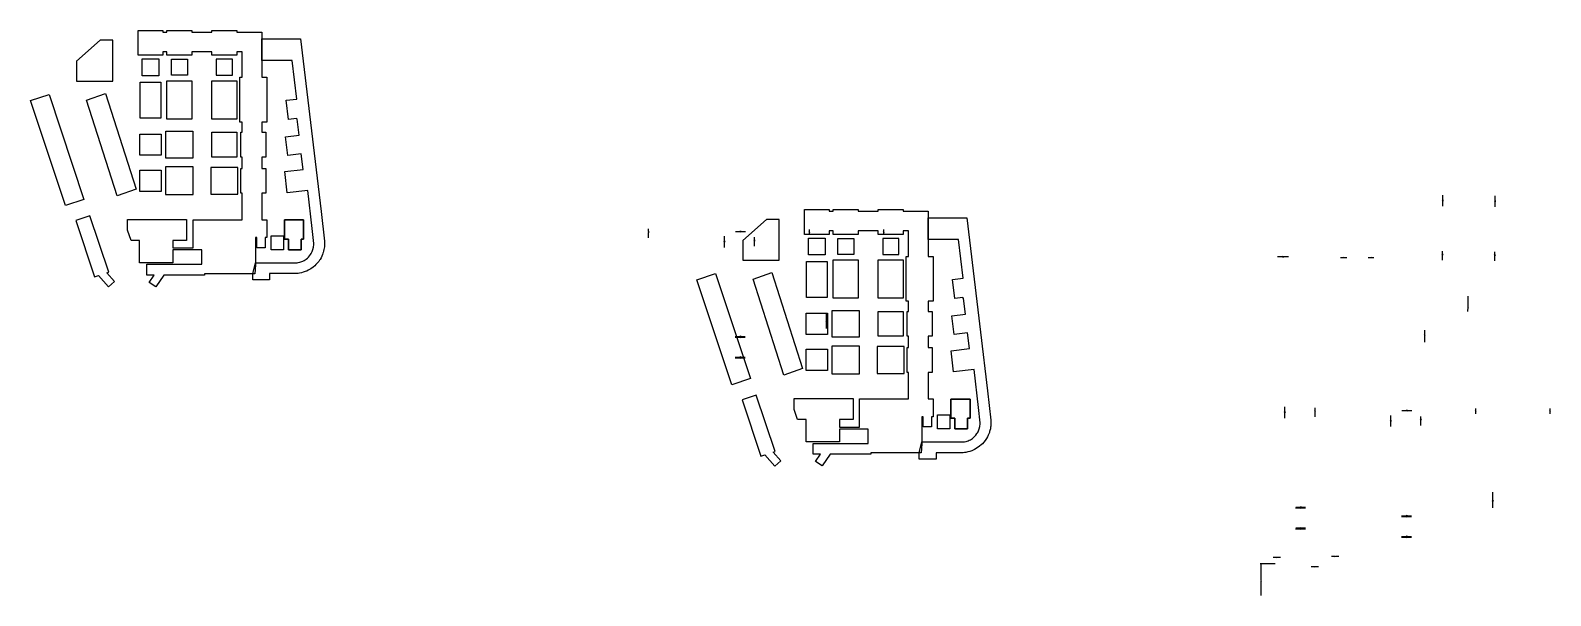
# Model space of a CAD drawing. Header units: metres. Extents: x -212 to 353974, y -37 to 356021.
# Drawn here: x -212.2 to 166.5, y -37.3 to 103.7 of the extents above.
import ezdxf

# ---------------------------------------------------------------- set-up
doc = ezdxf.new("R2010")
doc.units = ezdxf.units.M
doc.layers.add('S-SYMPOLS', color=6, linetype='Continuous')

msp = doc.modelspace()

# ---------------------------------------------------------------- linework, layer by layer
at = {"layer": 'S-SYMPOLS'}
for points in [[(-187.99599, 56.51252), (-173.29599, 56.51252), (-173.29599, 51.31252), (-176.70185, 51.31252), (-176.70185, 49.44031), (-171.65185, 49.44031), (-171.65185, 56.46252), (-159.45185, 56.46252), (-159.45185, 63.06252), (-159.80185, 63.06252), (-159.80185, 69.26252), (-159.45185, 69.26252), (-159.45185, 72.06252), (-159.80185, 72.06252), (-159.80185, 78.26252), (-159.45185, 78.26252), (-159.45185, 80.81258), (-160.0485, 80.81258), (-160.0485, 91.96252), (-159.45185, 91.96252), (-159.45185, 98.31252), (-160.80185, 98.31252), (-160.80185, 97.46252), (-167.00185, 97.46252), (-167.00185, 98.31252), (-172.00185, 98.31252), (-172.00185, 97.46252), (-178.20185, 97.46252), (-178.20185, 98.31252), (-179.20185, 98.31252), (-179.20185, 97.46252), (-185.40185, 97.46252), (-185.40185, 103.66252), (-179.20185, 103.66252), (-179.20185, 103.21252), (-178.20185, 103.21252), (-178.20185, 103.66252), (-172.00185, 103.66252), (-172.00185, 103.21252), (-167.00185, 103.21252), (-167.00185, 103.66252), (-160.80185, 103.66252), (-160.80185, 103.21252), (-154.55185, 103.21252), (-154.55185, 91.96252), (-153.35185, 91.96127), (-153.35185, 80.81319), (-154.55185, 80.81319), (-154.55185, 78.26252), (-153.60185, 78.26252), (-153.60185, 72.06252), (-154.55185, 72.06252), (-154.55185, 69.26252), (-153.60185, 69.26252), (-153.60185, 63.06252), (-154.55185, 63.06252), (-154.55185, 56.46252), (-153.35185, 56.46252), (-153.35185, 52.01252), (-153.75185, 52.01252), (-153.75185, 49.46252), (-155.85185, 49.46252), (-155.85185, 52.01252), (-156.15185, 52.01252), (-156.15185, 45.21252), (-156.32185, 42.96304), (-168.87568, 42.96304), (-168.87568, 42.66614), (-178.9749, 42.66614), (-180.95539, 39.72719), (-182.61395, 40.84486), (-181.38663, 42.66614), (-183.18205, 42.66614), (-183.18205, 45.36614), (-169.55185, 45.36614), (-169.55185, 48.91252), (-176.70185, 48.91252), (-176.70185, 45.71252), (-185.00185, 45.71252), (-185.00185, 51.31252), (-187.12014, 51.31252), (-187.99599, 53.81252)], [(-187.99599, 56.51252), (-173.29599, 56.51252), (-173.29599, 51.31252), (-176.70185, 51.31252), (-176.70185, 49.44031), (-171.65185, 49.44031), (-171.65185, 56.46252), (-159.45185, 56.46252), (-159.45185, 63.06252), (-159.80185, 63.06252), (-159.80185, 69.26252), (-159.45185, 69.26252), (-159.45185, 72.06252), (-159.80185, 72.06252), (-159.80185, 78.26252), (-159.45185, 78.26252), (-159.45185, 80.81258), (-160.0485, 80.81258), (-160.0485, 91.96252), (-159.45185, 91.96252), (-159.45185, 98.31252), (-160.80185, 98.31252), (-160.80185, 97.46252), (-167.00185, 97.46252), (-167.00185, 98.31252), (-172.00185, 98.31252), (-172.00185, 97.46252), (-178.20185, 97.46252), (-178.20185, 98.31252), (-179.20185, 98.31252), (-179.20185, 97.46252), (-185.40185, 97.46252), (-185.40185, 103.66252), (-179.20185, 103.66252), (-179.20185, 103.21252), (-178.20185, 103.21252), (-178.20185, 103.66252), (-172.00185, 103.66252), (-172.00185, 103.21252), (-167.00185, 103.21252), (-167.00185, 103.66252), (-160.80185, 103.66252), (-160.80185, 103.21252), (-154.55185, 103.21252), (-154.55185, 91.96252), (-153.35185, 91.96127), (-153.35185, 80.81319), (-154.55185, 80.81319), (-154.55185, 78.26252), (-153.60185, 78.26252), (-153.60185, 72.06252), (-154.55185, 72.06252), (-154.55185, 69.26252), (-153.60185, 69.26252), (-153.60185, 63.06252), (-154.55185, 63.06252), (-154.55185, 56.46252), (-153.35185, 56.46252), (-153.35185, 52.01252), (-153.75185, 52.01252), (-153.75185, 49.46252), (-155.85185, 49.46252), (-155.85185, 52.01252), (-156.15185, 52.01252), (-156.15185, 45.21252), (-156.32185, 42.96304), (-168.87568, 42.96304), (-168.87568, 42.66614), (-178.9749, 42.66614), (-180.95539, 39.72719), (-182.61395, 40.84486), (-181.38663, 42.66614), (-183.18205, 42.66614), (-183.18205, 45.36614), (-169.55185, 45.36614), (-169.55185, 48.91252), (-176.70185, 48.91252), (-176.70185, 45.71252), (-185.00185, 45.71252), (-185.00185, 51.31252), (-187.12014, 51.31252), (-187.99599, 53.81252)], [(-191.70185, 101.21252), (-194.83985, 101.21252), (-200.75185, 95.95995), (-200.75185, 91.01252), (-191.70185, 91.01252)], [(-191.70185, 101.21252), (-194.83985, 101.21252), (-200.75185, 95.95995), (-200.75185, 91.01252), (-191.70185, 91.01252)], [(-184.40185, 96.56252), (-180.20185, 96.56252), (-180.20185, 92.36252), (-184.40185, 92.36252)], [(-184.40185, 96.56252), (-180.20185, 96.56252), (-180.20185, 92.36252), (-184.40185, 92.36252)], [(-177.10185, 92.46252), (-177.10185, 96.46252), (-173.10185, 96.46252), (-173.10185, 92.46252)], [(-177.10185, 92.46252), (-177.10185, 96.46252), (-173.10185, 96.46252), (-173.10185, 92.46252)], [(-161.90185, 96.46252), (-165.90185, 96.46252), (-165.90185, 92.46252), (-161.90185, 92.46252)], [(-161.90185, 96.46252), (-165.90185, 96.46252), (-165.90185, 92.46252), (-161.90185, 92.46252)], [(-172.00185, 81.56252), (-178.20185, 81.56252), (-178.20185, 91.11252), (-172.00185, 91.11252)], [(-172.00185, 81.56252), (-178.20185, 81.56252), (-178.20185, 91.11252), (-172.00185, 91.11252)], [(-167.00185, 91.11252), (-160.80185, 91.11252), (-160.80185, 81.56252), (-167.00185, 81.56252)], [(-167.00185, 91.11252), (-160.80185, 91.11252), (-160.80185, 81.56252), (-167.00185, 81.56252)], [(-198.87041, 61.50659), (-203.51401, 59.96345), (-212.21828, 86.15626), (-207.57002, 87.70713)], [(-198.87041, 61.50659), (-203.51401, 59.96345), (-212.21828, 86.15626), (-207.57002, 87.70713)], [(-185.84452, 64.03279), (-190.56611, 62.38208), (-198.20874, 86.29414), (-193.48715, 87.94485)], [(-185.84452, 64.03279), (-190.56611, 62.38208), (-198.20874, 86.29414), (-193.48715, 87.94485)], [(-184.90185, 90.71252), (-179.70185, 90.71252), (-179.70185, 81.76252), (-184.90185, 81.76252)], [(-184.90185, 90.71252), (-179.70185, 90.71252), (-179.70185, 81.76252), (-184.90185, 81.76252)], [(-184.95185, 77.81252), (-179.65185, 77.81252), (-179.65185, 72.51252), (-184.95185, 72.51252)], [(-184.95185, 77.81252), (-179.65185, 77.81252), (-179.65185, 72.51252), (-184.95185, 72.51252)], [(-178.45185, 78.51252), (-171.75185, 78.51252), (-171.75185, 71.81252), (-178.45185, 71.81252)], [(-178.45185, 78.51252), (-171.75185, 78.51252), (-171.75185, 71.81252), (-178.45185, 71.81252)], [(-167.00185, 78.26252), (-160.80185, 78.26252), (-160.80185, 72.06252), (-167.00185, 72.06252)], [(-167.00185, 78.26252), (-160.80185, 78.26252), (-160.80185, 72.06252), (-167.00185, 72.06252)], [(-184.95185, 68.81252), (-179.65185, 68.81252), (-179.65185, 63.51252), (-184.95185, 63.51252)], [(-184.95185, 68.81252), (-179.65185, 68.81252), (-179.65185, 63.51252), (-184.95185, 63.51252)], [(-178.55185, 62.71252), (-171.65185, 62.71252), (-171.65185, 69.61252), (-178.55185, 69.61252)], [(-178.55185, 62.71252), (-171.65185, 62.71252), (-171.65185, 69.61252), (-178.55185, 69.61252)], [(-167.25185, 62.81252), (-160.55185, 62.81252), (-160.55185, 69.51252), (-167.25185, 69.51252)], [(-167.25185, 62.81252), (-160.55185, 62.81252), (-160.55185, 69.51252), (-167.25185, 69.51252)], [(-197.40162, 57.39395), (-200.91177, 56.22396), (-196.23492, 42.19269), (-195.26937, 42.51452), (-192.73355, 39.68858), (-191.26026, 41.04133), (-193.20088, 43.20398), (-192.72067, 43.36405)], [(-197.40162, 57.39395), (-200.91177, 56.22396), (-196.23492, 42.19269), (-195.26937, 42.51452), (-192.73355, 39.68858), (-191.26026, 41.04133), (-193.20088, 43.20398), (-192.72067, 43.36405)], [(-21.99237, 11.84881), (-7.29237, 11.84881), (-7.29237, 6.64881), (-10.69823, 6.64881), (-10.69823, 4.7766), (-5.64823, 4.7766), (-5.64823, 11.79881), (6.55177, 11.79881), (6.55177, 18.39881), (6.20177, 18.39881), (6.20177, 24.59881), (6.55177, 24.59881), (6.55177, 27.39881), (6.20177, 27.39881), (6.20177, 33.59881), (6.55177, 33.59881), (6.55177, 36.14887), (5.95512, 36.14887), (5.95512, 47.29881), (6.55177, 47.29881), (6.55177, 53.64881), (5.20177, 53.64881), (5.20177, 52.79881), (-0.99823, 52.79881), (-0.99823, 53.64881), (-5.99823, 53.64881), (-5.99823, 52.79881), (-12.19823, 52.79881), (-12.19823, 53.64881), (-13.19823, 53.64881), (-13.19823, 52.79881), (-19.39823, 52.79881), (-19.39823, 58.99881), (-13.19823, 58.99881), (-13.19823, 58.54881), (-12.19823, 58.54881), (-12.19823, 58.99881), (-5.99823, 58.99881), (-5.99823, 58.54881), (-0.99823, 58.54881), (-0.99823, 58.99881), (5.20177, 58.99881), (5.20177, 58.54881), (11.45177, 58.54881), (11.45177, 47.29881), (12.65177, 47.29756), (12.65177, 36.14948), (11.45177, 36.14948), (11.45177, 33.59881), (12.40177, 33.59881), (12.40177, 27.39881), (11.45177, 27.39881), (11.45177, 24.59881), (12.40177, 24.59881), (12.40177, 18.39881), (11.45177, 18.39881), (11.45177, 11.79881), (12.65177, 11.79881), (12.65177, 7.34881), (12.25177, 7.34881), (12.25177, 4.79881), (10.15177, 4.79881), (10.15177, 7.34881), (9.85177, 7.34881), (9.85177, 0.54881), (9.68177, -1.70067), (-2.87206, -1.70067), (-2.87206, -1.99757), (-12.97128, -1.99757), (-14.95178, -4.93652), (-16.61033, -3.81885), (-15.38301, -1.99757), (-17.17843, -1.99757), (-17.17843, 0.70243), (-3.54823, 0.70243), (-3.54823, 4.24881), (-10.69823, 4.24881), (-10.69823, 1.04881), (-18.99823, 1.04881), (-18.99823, 6.64881), (-21.11653, 6.64881), (-21.99237, 9.14881)], [(-21.99237, 11.84881), (-7.29237, 11.84881), (-7.29237, 6.64881), (-10.69823, 6.64881), (-10.69823, 4.7766), (-5.64823, 4.7766), (-5.64823, 11.79881), (6.55177, 11.79881), (6.55177, 18.39881), (6.20177, 18.39881), (6.20177, 24.59881), (6.55177, 24.59881), (6.55177, 27.39881), (6.20177, 27.39881), (6.20177, 33.59881), (6.55177, 33.59881), (6.55177, 36.14887), (5.95512, 36.14887), (5.95512, 47.29881), (6.55177, 47.29881), (6.55177, 53.64881), (5.20177, 53.64881), (5.20177, 52.79881), (-0.99823, 52.79881), (-0.99823, 53.64881), (-5.99823, 53.64881), (-5.99823, 52.79881), (-12.19823, 52.79881), (-12.19823, 53.64881), (-13.19823, 53.64881), (-13.19823, 52.79881), (-19.39823, 52.79881), (-19.39823, 58.99881), (-13.19823, 58.99881), (-13.19823, 58.54881), (-12.19823, 58.54881), (-12.19823, 58.99881), (-5.99823, 58.99881), (-5.99823, 58.54881), (-0.99823, 58.54881), (-0.99823, 58.99881), (5.20177, 58.99881), (5.20177, 58.54881), (11.45177, 58.54881), (11.45177, 47.29881), (12.65177, 47.29756), (12.65177, 36.14948), (11.45177, 36.14948), (11.45177, 33.59881), (12.40177, 33.59881), (12.40177, 27.39881), (11.45177, 27.39881), (11.45177, 24.59881), (12.40177, 24.59881), (12.40177, 18.39881), (11.45177, 18.39881), (11.45177, 11.79881), (12.65177, 11.79881), (12.65177, 7.34881), (12.25177, 7.34881), (12.25177, 4.79881), (10.15177, 4.79881), (10.15177, 7.34881), (9.85177, 7.34881), (9.85177, 0.54881), (9.68177, -1.70067), (-2.87206, -1.70067), (-2.87206, -1.99757), (-12.97128, -1.99757), (-14.95178, -4.93652), (-16.61033, -3.81885), (-15.38301, -1.99757), (-17.17843, -1.99757), (-17.17843, 0.70243), (-3.54823, 0.70243), (-3.54823, 4.24881), (-10.69823, 4.24881), (-10.69823, 1.04881), (-18.99823, 1.04881), (-18.99823, 6.64881), (-21.11653, 6.64881), (-21.99237, 9.14881)], [(-25.69823, 56.54881), (-28.83623, 56.54881), (-34.74823, 51.29624), (-34.74823, 46.34881), (-25.69823, 46.34881)], [(-25.69823, 56.54881), (-28.83623, 56.54881), (-34.74823, 51.29624), (-34.74823, 46.34881), (-25.69823, 46.34881)], [(-18.39823, 51.89881), (-14.19823, 51.89881), (-14.19823, 47.69881), (-18.39823, 47.69881)], [(-18.39823, 51.89881), (-14.19823, 51.89881), (-14.19823, 47.69881), (-18.39823, 47.69881)], [(-11.09823, 47.79881), (-11.09823, 51.79881), (-7.09823, 51.79881), (-7.09823, 47.79881)], [(-11.09823, 47.79881), (-11.09823, 51.79881), (-7.09823, 51.79881), (-7.09823, 47.79881)], [(4.10177, 51.79881), (0.10177, 51.79881), (0.10177, 47.79881), (4.10177, 47.79881)], [(4.10177, 51.79881), (0.10177, 51.79881), (0.10177, 47.79881), (4.10177, 47.79881)], [(-18.89823, 46.04881), (-13.69823, 46.04881), (-13.69823, 37.09881), (-18.89823, 37.09881)], [(-18.89823, 46.04881), (-13.69823, 46.04881), (-13.69823, 37.09881), (-18.89823, 37.09881)], [(-5.99823, 36.89881), (-12.19823, 36.89881), (-12.19823, 46.44881), (-5.99823, 46.44881)], [(-5.99823, 36.89881), (-12.19823, 36.89881), (-12.19823, 46.44881), (-5.99823, 46.44881)], [(-0.99823, 46.44881), (5.20177, 46.44881), (5.20177, 36.89881), (-0.99823, 36.89881)], [(-0.99823, 46.44881), (5.20177, 46.44881), (5.20177, 36.89881), (-0.99823, 36.89881)], [(-32.86679, 16.84288), (-37.51039, 15.29974), (-46.21466, 41.49255), (-41.5664, 43.04342)], [(-32.86679, 16.84288), (-37.51039, 15.29974), (-46.21466, 41.49255), (-41.5664, 43.04342)], [(-19.8409, 19.36908), (-24.56249, 17.71837), (-32.20512, 41.63043), (-27.48353, 43.28114)], [(-19.8409, 19.36908), (-24.56249, 17.71837), (-32.20512, 41.63043), (-27.48353, 43.28114)], [(-18.94823, 33.14881), (-13.64823, 33.14881), (-13.64823, 27.84881), (-18.94823, 27.84881)], [(-18.94823, 33.14881), (-13.64823, 33.14881), (-13.64823, 27.84881), (-18.94823, 27.84881)], [(-12.44823, 33.84881), (-5.74823, 33.84881), (-5.74823, 27.14881), (-12.44823, 27.14881)], [(-12.44823, 33.84881), (-5.74823, 33.84881), (-5.74823, 27.14881), (-12.44823, 27.14881)], [(-0.99823, 33.59881), (5.20177, 33.59881), (5.20177, 27.39881), (-0.99823, 27.39881)], [(-0.99823, 33.59881), (5.20177, 33.59881), (5.20177, 27.39881), (-0.99823, 27.39881)], [(-18.94823, 24.14881), (-13.64823, 24.14881), (-13.64823, 18.84881), (-18.94823, 18.84881)], [(-18.94823, 24.14881), (-13.64823, 24.14881), (-13.64823, 18.84881), (-18.94823, 18.84881)], [(-12.54823, 18.04881), (-5.64823, 18.04881), (-5.64823, 24.94881), (-12.54823, 24.94881)], [(-12.54823, 18.04881), (-5.64823, 18.04881), (-5.64823, 24.94881), (-12.54823, 24.94881)], [(-1.24823, 18.14881), (5.45177, 18.14881), (5.45177, 24.84881), (-1.24823, 24.84881)], [(-1.24823, 18.14881), (5.45177, 18.14881), (5.45177, 24.84881), (-1.24823, 24.84881)], [(-31.398, 12.73024), (-34.90815, 11.56025), (-30.2313, -2.47102), (-29.26575, -2.14919), (-26.72993, -4.97513), (-25.25664, -3.62238), (-27.19726, -1.45973), (-26.71705, -1.29966)], [(-31.398, 12.73024), (-34.90815, 11.56025), (-30.2313, -2.47102), (-29.26575, -2.14919), (-26.72993, -4.97513), (-25.25664, -3.62238), (-27.19726, -1.45973), (-26.71705, -1.29966)]]:
    msp.add_lwpolyline(points, close=True, dxfattribs=at)
at = {"layer": 'S-SYMPOLS', "color": 2}
for points in [[(-143.11786, 63.7766), (-148.22894, 63.17064), (-148.85356, 68.4391), (-144.28556, 68.98068), (-144.74856, 72.88593), (-148.12567, 72.48554), (-148.67841, 77.1477), (-145.30185, 77.55269), (-145.7707, 81.50726), (-145.96868, 81.69401), (-147.92928, 81.46157), (-148.49606, 86.24212), (-145.86553, 86.55399), (-147.00471, 96.16252), (-154.55185, 96.16252), (-154.55185, 101.56252), (-144.92601, 101.56252), (-141.5483, 73.07275), (-139.82125, 58.48968), (-138.95326, 51.14025), (-138.93022, 50.76245), (-138.92654, 50.6285), (-138.93155, 50.24011), (-138.94885, 49.95285), (-138.97611, 49.67488), (-139.01747, 49.36699), (-139.08434, 49.00492), (-139.17642, 48.60571), (-139.25492, 48.32269), (-139.33034, 48.09304), (-139.44762, 47.75446), (-139.61075, 47.37363), (-139.81458, 46.97204), (-140.05362, 46.56006), (-140.18845, 46.34903), (-140.37898, 46.07704), (-140.70047, 45.67014), (-141.08059, 45.26315), (-141.36132, 44.98133), (-141.78869, 44.62197), (-142.35449, 44.21494), (-142.99162, 43.85079), (-143.38025, 43.6598), (-143.738, 43.5109), (-144.23075, 43.34533), (-144.70497, 43.21812), (-145.22086, 43.11562), (-145.54573, 43.06836), (-145.85458, 43.03846), (-146.11728, 43.01302), (-152.62185, 43.01252), (-152.62185, 41.46252), (-156.82185, 41.46252), (-156.82185, 42.96304), (-156.11406, 45.71252), (-146.64856, 45.71252), (-146.14856, 45.71252), (-145.79951, 45.71252), (-145.79951, 45.71252), (-145.52275, 45.75165), (-145.07984, 45.85582), (-144.61629, 46.01228), (-144.38212, 46.11794), (-144.04965, 46.27739), (-143.55397, 46.61416), (-143.22854, 46.87798), (-142.92383, 47.15639), (-142.69558, 47.41313), (-142.41313, 47.80734), (-142.28523, 48.01332), (-142.15631, 48.23842), (-142.02258, 48.5135), (-141.83782, 48.99241), (-141.69363, 49.58495), (-141.6184, 50.26175), (-141.63052, 50.49031), (-142.03595, 54.29031)], [(-143.11786, 63.7766), (-148.22894, 63.17064), (-148.85356, 68.4391), (-144.28556, 68.98068), (-144.74856, 72.88593), (-148.12567, 72.48554), (-148.67841, 77.1477), (-145.30185, 77.55269), (-145.7707, 81.50726), (-145.96868, 81.69401), (-147.92928, 81.46157), (-148.49606, 86.24212), (-145.86553, 86.55399), (-147.00471, 96.16252), (-154.55185, 96.16252), (-154.55185, 101.56252), (-144.92601, 101.56252), (-141.5483, 73.07275), (-139.82125, 58.48968), (-138.95326, 51.14025), (-138.93022, 50.76245), (-138.92654, 50.6285), (-138.93155, 50.24011), (-138.94885, 49.95285), (-138.97611, 49.67488), (-139.01747, 49.36699), (-139.08434, 49.00492), (-139.17642, 48.60571), (-139.25492, 48.32269), (-139.33034, 48.09304), (-139.44762, 47.75446), (-139.61075, 47.37363), (-139.81458, 46.97204), (-140.05362, 46.56006), (-140.18845, 46.34903), (-140.37898, 46.07704), (-140.70047, 45.67014), (-141.08059, 45.26315), (-141.36132, 44.98133), (-141.78869, 44.62197), (-142.35449, 44.21494), (-142.99162, 43.85079), (-143.38025, 43.6598), (-143.738, 43.5109), (-144.23075, 43.34533), (-144.70497, 43.21812), (-145.22086, 43.11562), (-145.54573, 43.06836), (-145.85458, 43.03846), (-146.11728, 43.01302), (-152.62185, 43.01252), (-152.62185, 41.46252), (-156.82185, 41.46252), (-156.82185, 42.96304), (-156.11406, 45.71252), (-146.64856, 45.71252), (-146.14856, 45.71252), (-145.79951, 45.71252), (-145.79951, 45.71252), (-145.52275, 45.75165), (-145.07984, 45.85582), (-144.61629, 46.01228), (-144.38212, 46.11794), (-144.04965, 46.27739), (-143.55397, 46.61416), (-143.22854, 46.87798), (-142.92383, 47.15639), (-142.69558, 47.41313), (-142.41313, 47.80734), (-142.28523, 48.01332), (-142.15631, 48.23842), (-142.02258, 48.5135), (-141.83782, 48.99241), (-141.69363, 49.58495), (-141.6184, 50.26175), (-141.63052, 50.49031), (-142.03595, 54.29031)], [(22.88576, 19.11289), (17.77468, 18.50693), (17.15005, 23.77539), (21.71806, 24.31697), (21.25506, 28.22222), (17.87795, 27.82183), (17.32521, 32.48399), (20.70177, 32.88898), (20.23292, 36.84355), (20.03494, 37.0303), (18.07433, 36.79786), (17.50756, 41.57841), (20.13809, 41.89028), (18.99891, 51.49881), (11.45177, 51.49881), (11.45177, 56.89881), (21.07761, 56.89881), (24.45532, 28.40904), (26.18236, 13.82597), (27.05036, 6.47654), (27.0734, 6.09874), (27.07708, 5.96479), (27.07207, 5.5764), (27.05477, 5.28914), (27.02751, 5.01117), (26.98615, 4.70328), (26.91928, 4.34121), (26.8272, 3.942), (26.7487, 3.65898), (26.67328, 3.42933), (26.556, 3.09075), (26.39287, 2.70992), (26.18904, 2.30833), (25.95, 1.89636), (25.81517, 1.68532), (25.62464, 1.41333), (25.30315, 1.00643), (24.92303, 0.59944), (24.6423, 0.31762), (24.21493, -0.04174), (23.64913, -0.44877), (23.012, -0.81292), (22.62337, -1.00391), (22.26562, -1.15281), (21.77287, -1.31838), (21.29865, -1.44559), (20.78276, -1.54809), (20.45789, -1.59534), (20.14904, -1.62525), (19.88633, -1.65069), (13.38177, -1.65119), (13.38177, -3.20119), (9.18177, -3.20119), (9.18177, -1.70067), (9.88956, 1.04881), (19.35506, 1.04881), (19.85506, 1.04881), (20.20411, 1.04881), (20.20411, 1.04881), (20.48087, 1.08794), (20.92378, 1.19211), (21.38732, 1.34857), (21.6215, 1.45423), (21.95397, 1.61368), (22.44965, 1.95045), (22.77508, 2.21427), (23.07979, 2.49268), (23.30804, 2.74942), (23.59049, 3.14363), (23.71839, 3.34961), (23.84731, 3.57471), (23.98104, 3.84979), (24.1658, 4.32871), (24.30999, 4.92124), (24.38522, 5.59804), (24.3731, 5.8266), (23.96767, 9.6266)], [(22.88576, 19.11289), (17.77468, 18.50693), (17.15005, 23.77539), (21.71806, 24.31697), (21.25506, 28.22222), (17.87795, 27.82183), (17.32521, 32.48399), (20.70177, 32.88898), (20.23292, 36.84355), (20.03494, 37.0303), (18.07433, 36.79786), (17.50756, 41.57841), (20.13809, 41.89028), (18.99891, 51.49881), (11.45177, 51.49881), (11.45177, 56.89881), (21.07761, 56.89881), (24.45532, 28.40904), (26.18236, 13.82597), (27.05036, 6.47654), (27.0734, 6.09874), (27.07708, 5.96479), (27.07207, 5.5764), (27.05477, 5.28914), (27.02751, 5.01117), (26.98615, 4.70328), (26.91928, 4.34121), (26.8272, 3.942), (26.7487, 3.65898), (26.67328, 3.42933), (26.556, 3.09075), (26.39287, 2.70992), (26.18904, 2.30833), (25.95, 1.89636), (25.81517, 1.68532), (25.62464, 1.41333), (25.30315, 1.00643), (24.92303, 0.59944), (24.6423, 0.31762), (24.21493, -0.04174), (23.64913, -0.44877), (23.012, -0.81292), (22.62337, -1.00391), (22.26562, -1.15281), (21.77287, -1.31838), (21.29865, -1.44559), (20.78276, -1.54809), (20.45789, -1.59534), (20.14904, -1.62525), (19.88633, -1.65069), (13.38177, -1.65119), (13.38177, -3.20119), (9.18177, -3.20119), (9.18177, -1.70067), (9.88956, 1.04881), (19.35506, 1.04881), (19.85506, 1.04881), (20.20411, 1.04881), (20.20411, 1.04881), (20.48087, 1.08794), (20.92378, 1.19211), (21.38732, 1.34857), (21.6215, 1.45423), (21.95397, 1.61368), (22.44965, 1.95045), (22.77508, 2.21427), (23.07979, 2.49268), (23.30804, 2.74942), (23.59049, 3.14363), (23.71839, 3.34961), (23.84731, 3.57471), (23.98104, 3.84979), (24.1658, 4.32871), (24.30999, 4.92124), (24.38522, 5.59804), (24.3731, 5.8266), (23.96767, 9.6266)], [(-148.95185, 56.41252), (-144.15185, 56.41252), (-144.15185, 51.61252), (-144.80185, 51.61252), (-144.80185, 48.96252), (-147.90185, 48.96252), (-147.90185, 51.62281), (-148.95185, 51.62281)], [(-148.95185, 56.41252), (-144.15185, 56.41252), (-144.15185, 51.61252), (-144.80185, 51.61252), (-144.80185, 48.96252), (-147.90185, 48.96252), (-147.90185, 51.62281), (-148.95185, 51.62281)], [(-152.25185, 52.46252), (-149.15185, 52.46252), (-149.15185, 48.96252), (-152.25185, 48.96252)], [(-152.25185, 52.46252), (-149.15185, 52.46252), (-149.15185, 48.96252), (-152.25185, 48.96252)]]:
    msp.add_lwpolyline(points, close=True, dxfattribs=at)
at = {"layer": 'S-SYMPOLS'}
for points, elevation in [([(139.67398, 59.81823), (139.67398, 61.13123), (139.82626, 61.25834), (139.52171, 61.25834), (139.67398, 61.40852), (139.67398, 62.59743)], -7.16846), ([(139.67398, 59.81823), (139.67398, 61.13123), (139.82626, 61.25834), (139.52171, 61.25834), (139.67398, 61.40852), (139.67398, 62.59743)], -7.16846), ([(152.71902, 59.65792), (152.71902, 60.97092), (152.8713, 61.09803), (152.56675, 61.09803), (152.71902, 61.24821), (152.71902, 62.43712)], -26.42284), ([(152.71902, 59.65792), (152.71902, 60.97092), (152.8713, 61.09803), (152.56675, 61.09803), (152.71902, 61.24821), (152.71902, 62.43712)], -26.42284), ([(-58.20439, 51.95931), (-58.20439, 53.27231), (-58.05212, 53.39942), (-58.35667, 53.39942), (-58.20439, 53.54959), (-58.20439, 54.20148)], 632.15931), ([(-58.20439, 51.95931), (-58.20439, 53.27231), (-58.05212, 53.39942), (-58.35667, 53.39942), (-58.20439, 53.54959), (-58.20439, 54.20148)], 632.15931), ([(-36.58173, 53.54178), (-35.41989, 53.54178), (-35.29277, 53.69405), (-35.29277, 53.38951), (-35.1606, 53.54178), (-34.0972, 53.54178)], -99.53359), ([(-36.58173, 53.54178), (-35.41989, 53.54178), (-35.29277, 53.69405), (-35.29277, 53.38951), (-35.1606, 53.54178), (-34.0972, 53.54178)], -99.53359), ([(-18.18518, 54.01962), (-18.18519, 53.51962), (-18.33746, 53.39251), (-18.03292, 53.39251), (-18.18519, 53.26033), (-18.18519, 52.76033)], 26.42284), ([(-18.18518, 54.01962), (-18.18519, 53.51962), (-18.33746, 53.39251), (-18.03292, 53.39251), (-18.18519, 53.26033), (-18.18519, 52.76033)], 26.42284), ([(0.33021, 54.01962), (0.33021, 53.51962), (0.17794, 53.39251), (0.48248, 53.39251), (0.33021, 53.26033), (0.33021, 52.76033)], 26.42343), ([(0.33021, 54.01962), (0.33021, 53.51962), (0.17794, 53.39251), (0.48248, 53.39251), (0.33021, 53.26033), (0.33021, 52.76033)], 26.42343), ([(-39.32101, 49.55331), (-39.32101, 50.8663), (-39.16874, 50.99342), (-39.47329, 50.99342), (-39.32101, 51.14359), (-39.32101, 52.3325)], 546.24543), ([(-39.32101, 49.55331), (-39.32101, 50.8663), (-39.16874, 50.99342), (-39.47329, 50.99342), (-39.32101, 51.14359), (-39.32101, 52.3325)], 546.24543), ([(-31.8178, 49.84684), (-31.8178, 51.15983), (-31.66553, 51.28695), (-31.97008, 51.28695), (-31.8178, 51.43712), (-31.8178, 52.08901)], 546.24543), ([(-31.8178, 49.84684), (-31.8178, 51.15983), (-31.66553, 51.28695), (-31.97008, 51.28695), (-31.8178, 51.43712), (-31.8178, 52.08901)], 546.24543), ([(139.56136, 46.34061), (139.56136, 47.65361), (139.71364, 47.78072), (139.40909, 47.78072), (139.56136, 47.9309), (139.56136, 48.58279)], -7.16846), ([(139.56136, 46.34061), (139.56136, 47.65361), (139.71364, 47.78072), (139.40909, 47.78072), (139.56136, 47.9309), (139.56136, 48.58279)], -7.16846), ([(152.60641, 46.18031), (152.60641, 47.4933), (152.75868, 47.62042), (152.45413, 47.62042), (152.60641, 47.77059), (152.60641, 48.42248)], -26.42284), ([(152.60641, 46.18031), (152.60641, 47.4933), (152.75868, 47.62042), (152.45413, 47.62042), (152.60641, 47.77059), (152.60641, 48.42248)], -26.42284), ([(-13.93469, 29.30056), (-13.93469, 30.91491), (-14.08696, 31.04203), (-13.78242, 31.04203), (-13.93469, 31.1742), (-13.93469, 33.17122)], 546.24543), ([(-13.93469, 29.30056), (-13.93469, 30.91491), (-14.08696, 31.04203), (-13.78242, 31.04203), (-13.93469, 31.1742), (-13.93469, 33.17122)], 546.24543), ([(-36.64224, 27.13896), (-35.5559, 27.13896), (-35.42878, 27.29124), (-35.42878, 26.98669), (-35.29661, 27.13896), (-34.16509, 27.13896)], 546.24543), ([(-36.64224, 27.13896), (-35.5559, 27.13896), (-35.42878, 27.29124), (-35.42878, 26.98669), (-35.29661, 27.13896), (-34.16509, 27.13896)], 546.24543), ([(-36.63574, 27.31896), (-35.4739, 27.31896), (-35.34678, 27.47124), (-35.34678, 27.16669), (-35.21461, 27.31896), (-34.15121, 27.31896)], 546.24543), ([(-36.63574, 27.31896), (-35.4739, 27.31896), (-35.34678, 27.47124), (-35.34678, 27.16669), (-35.21461, 27.31896), (-34.15121, 27.31896)], 546.24543), ([(-36.64224, 21.98183), (-35.5559, 21.98183), (-35.42878, 22.1341), (-35.42878, 21.82955), (-35.29661, 21.98183), (-34.17569, 21.98183)], 546.24543), ([(-36.64224, 21.98183), (-35.5559, 21.98183), (-35.42878, 22.1341), (-35.42878, 21.82955), (-35.29661, 21.98183), (-34.17569, 21.98183)], 546.24543), ([(-36.63574, 22.16183), (-35.4739, 22.16183), (-35.34678, 22.3141), (-35.34678, 22.00955), (-35.21461, 22.16183), (-34.17241, 22.16183)], 546.24543), ([(-36.63574, 22.16183), (-35.4739, 22.16183), (-35.34678, 22.3141), (-35.34678, 22.00955), (-35.21461, 22.16183), (-34.17241, 22.16183)], 546.24543), ([(100.29602, 7.00207), (100.29602, 8.31506), (100.44829, 8.44218), (100.14374, 8.44218), (100.29602, 8.59235), (100.29602, 9.78127)], 632.15931), ([(100.29602, 7.00207), (100.29602, 8.31506), (100.44829, 8.44218), (100.14374, 8.44218), (100.29602, 8.59235), (100.29602, 9.78127)], 632.15931), ([(107.79923, 7.2956), (107.79923, 8.6086), (107.9515, 8.73571), (107.64695, 8.73571), (107.79923, 8.88588), (107.79923, 9.53777)], 632.15931), ([(107.79923, 7.2956), (107.79923, 8.6086), (107.9515, 8.73571), (107.64695, 8.73571), (107.79923, 8.88588), (107.79923, 9.53777)], 632.15931), ([(126.68261, 4.8896), (126.68261, 6.20259), (126.83488, 6.32971), (126.53033, 6.32971), (126.68261, 6.47988), (126.68261, 7.66879)], 546.24543), ([(126.68261, 4.8896), (126.68261, 6.20259), (126.83488, 6.32971), (126.53033, 6.32971), (126.68261, 6.47988), (126.68261, 7.66879)], 546.24543), ([(129.42189, 8.87807), (130.58373, 8.87807), (130.71085, 9.03034), (130.71085, 8.7258), (130.84302, 8.87807), (131.90642, 8.87807)], -99.53359), ([(129.42189, 8.87807), (130.58373, 8.87807), (130.71085, 9.03034), (130.71085, 8.7258), (130.84302, 8.87807), (131.90642, 8.87807)], -99.53359), ([(147.81843, 9.35591), (147.81843, 8.85591), (147.66616, 8.7288), (147.9707, 8.7288), (147.81843, 8.59662), (147.81843, 8.09662)], 26.42284), ([(147.81843, 9.35591), (147.81843, 8.85591), (147.66616, 8.7288), (147.9707, 8.7288), (147.81843, 8.59662), (147.81843, 8.09662)], 26.42284), ([(166.33383, 9.35591), (166.33383, 8.85591), (166.18155, 8.7288), (166.4861, 8.7288), (166.33383, 8.59662), (166.33383, 8.09662)], 26.42343), ([(166.33383, 9.35591), (166.33383, 8.85591), (166.18155, 8.7288), (166.4861, 8.7288), (166.33383, 8.59662), (166.33383, 8.09662)], 26.42343), ([(134.18582, 5.18313), (134.18582, 6.49612), (134.33809, 6.62324), (134.03354, 6.62324), (134.18582, 6.77341), (134.18582, 7.4253)], 546.24543), ([(134.18582, 5.18313), (134.18582, 6.49612), (134.33809, 6.62324), (134.03354, 6.62324), (134.18582, 6.77341), (134.18582, 7.4253)], 546.24543), ([(102.98129, -15.23227), (104.14313, -15.23227), (104.27025, -15.08), (104.27025, -15.38455), (104.40242, -15.23227), (105.46582, -15.23227)], 632.15931), ([(102.98129, -15.23227), (104.14313, -15.23227), (104.27025, -15.08), (104.27025, -15.38455), (104.40242, -15.23227), (105.46582, -15.23227)], 632.15931), ([(152.06893, -15.36315), (152.06893, -13.7488), (151.91665, -13.62168), (152.2212, -13.62168), (152.06893, -13.48951), (152.06893, -11.49248)], 546.24543), ([(152.06893, -15.36315), (152.06893, -13.7488), (151.91665, -13.62168), (152.2212, -13.62168), (152.06893, -13.48951), (152.06893, -11.49248)], 546.24543), ([(102.97479, -15.41227), (104.06113, -15.41227), (104.18825, -15.26), (104.18825, -15.56455), (104.32042, -15.41227), (105.45194, -15.41227)], 632.15931), ([(102.97479, -15.41227), (104.06113, -15.41227), (104.18825, -15.26), (104.18825, -15.56455), (104.32042, -15.41227), (105.45194, -15.41227)], 632.15931), ([(129.36138, -17.52475), (130.44772, -17.52475), (130.57483, -17.37247), (130.57483, -17.67702), (130.70701, -17.52475), (131.83853, -17.52475)], 546.24543), ([(129.36138, -17.52475), (130.44772, -17.52475), (130.57483, -17.37247), (130.57483, -17.67702), (130.70701, -17.52475), (131.83853, -17.52475)], 546.24543), ([(129.36788, -17.34475), (130.52972, -17.34475), (130.65683, -17.19247), (130.65683, -17.49702), (130.78901, -17.34475), (131.85241, -17.34475)], 546.24543), ([(129.36788, -17.34475), (130.52972, -17.34475), (130.65683, -17.19247), (130.65683, -17.49702), (130.78901, -17.34475), (131.85241, -17.34475)], 546.24543), ([(102.97479, -20.56941), (104.06113, -20.56941), (104.18825, -20.41714), (104.18825, -20.72168), (104.32042, -20.56941), (105.44134, -20.56941)], 632.15931), ([(102.97479, -20.56941), (104.06113, -20.56941), (104.18825, -20.41714), (104.18825, -20.72168), (104.32042, -20.56941), (105.44134, -20.56941)], 632.15931), ([(102.98129, -20.38941), (104.14313, -20.38941), (104.27025, -20.23714), (104.27025, -20.54168), (104.40242, -20.38941), (105.44462, -20.38941)], 632.15931), ([(102.98129, -20.38941), (104.14313, -20.38941), (104.27025, -20.23714), (104.27025, -20.54168), (104.40242, -20.38941), (105.44462, -20.38941)], 632.15931), ([(129.36138, -22.68188), (130.44772, -22.68188), (130.57483, -22.52961), (130.57483, -22.83416), (130.70701, -22.68188), (131.82793, -22.68188)], 546.24543), ([(129.36138, -22.68188), (130.44772, -22.68188), (130.57483, -22.52961), (130.57483, -22.83416), (130.70701, -22.68188), (131.82793, -22.68188)], 546.24543), ([(129.36788, -22.50188), (130.52972, -22.50188), (130.65683, -22.34961), (130.65683, -22.65416), (130.78901, -22.50188), (131.83121, -22.50188)], 546.24543), ([(129.36788, -22.50188), (130.52972, -22.50188), (130.65683, -22.34961), (130.65683, -22.65416), (130.78901, -22.50188), (131.83121, -22.50188)], 546.24543), ([(97.88769, -29.37505), (95.81248, -29.37505), (95.74892, -29.29891), (95.74892, -29.45119), (95.68284, -29.37505), (94.14969, -29.37505)], 26.42284), ([(97.88769, -29.37505), (95.81248, -29.37505), (95.74892, -29.29891), (95.74892, -29.45119), (95.68284, -29.37505), (94.14969, -29.37505)], 26.42284), ([(94.35919, -37.26182), (94.35919, -33.65874), (94.43532, -33.59518), (94.28305, -33.59518), (94.35919, -33.52909), (94.35919, -29.37505)], 26.42284), ([(94.35919, -37.26182), (94.35919, -33.65874), (94.43532, -33.59518), (94.28305, -33.59518), (94.35919, -33.52909), (94.35919, -29.37505)], 26.42284), ([(99.16769, -27.74401), (98.31148, -27.74401), (98.24792, -27.66788), (98.24792, -27.82015), (98.18184, -27.74401), (97.3628, -27.74401)], 26.42284), ([(99.16769, -27.74401), (98.31148, -27.74401), (98.24792, -27.66788), (98.24792, -27.82015), (98.18184, -27.74401), (97.3628, -27.74401)], 26.42284), ([(108.63305, -30.06791), (107.86184, -30.06791), (107.79828, -29.99177), (107.79828, -30.14404), (107.7322, -30.06791), (106.84155, -30.06791)], 26.42284), ([(108.63305, -30.06791), (107.86184, -30.06791), (107.79828, -29.99177), (107.79828, -30.14404), (107.7322, -30.06791), (106.84155, -30.06791)], 26.42284), ([(113.72936, -27.50854), (112.87316, -27.50854), (112.8096, -27.4324), (112.8096, -27.58468), (112.74351, -27.50854), (111.92447, -27.50854)], 26.42284), ([(113.72936, -27.50854), (112.87316, -27.50854), (112.8096, -27.4324), (112.8096, -27.58468), (112.74351, -27.50854), (111.92447, -27.50854)], 26.42284)]:
    msp.add_lwpolyline(points, dxfattribs=dict(at, elevation=elevation))
at = {"layer": 'S-SYMPOLS', "color": 2}
for points in [[(-144.80185, 51.61252), (-144.15185, 51.61252), (-144.15185, 56.41252), (-148.95185, 56.41252), (-148.95185, 51.61252), (-147.90185, 51.61252)], [(-144.80185, 51.61252), (-144.15185, 51.61252), (-144.15185, 56.41252), (-148.95185, 56.41252), (-148.95185, 51.61252), (-147.90185, 51.61252)], [(-147.90185, 51.62281), (-147.90185, 48.96252), (-144.80185, 48.96252), (-144.80185, 51.61252)], [(-147.90185, 51.62281), (-147.90185, 48.96252), (-144.80185, 48.96252), (-144.80185, 51.61252)]]:
    msp.add_lwpolyline(points, dxfattribs=at)
at = {"layer": 'S-SYMPOLS'}
for points in [[(101.18383, 47.20669), (99.96009, 47.20669), (99.83297, 47.05441), (99.83297, 47.35896), (99.7008, 47.20669), (98.48212, 47.20669)], [(101.18383, 47.20669), (99.96009, 47.20669), (99.83297, 47.05441), (99.83297, 47.35896), (99.7008, 47.20669), (98.48212, 47.20669)], [(115.70471, 46.98998), (114.98171, 46.98998), (114.98171, 46.85665), (114.91126, 47.12553), (114.91126, 46.98835), (114.14755, 46.98835)], [(115.70471, 46.98998), (114.98171, 46.98998), (114.98171, 46.85665), (114.91126, 47.12553), (114.91126, 46.98835), (114.14755, 46.98835)], [(122.42181, 46.98998), (121.77604, 46.98998), (121.77604, 46.85665), (121.70559, 47.12553), (121.70559, 46.98835), (121.06089, 46.98835)], [(122.42181, 46.98998), (121.77604, 46.98998), (121.77604, 46.85665), (121.70559, 47.12553), (121.70559, 46.98835), (121.06089, 46.98835)], [(145.90912, 33.60174), (145.91094, 34.63095), (146.06322, 34.75806), (145.91094, 34.75806), (145.91094, 36.09024), (145.91094, 37.38711)], [(145.90912, 33.60174), (145.91094, 34.63095), (146.06322, 34.75806), (145.91094, 34.75806), (145.91094, 36.09024), (145.91094, 37.38711)], [(135.11995, 25.94385), (135.11995, 27.55821), (135.27222, 27.68532), (134.96767, 27.68532), (135.11995, 27.8175), (135.11995, 28.91931)], [(135.11995, 25.94385), (135.11995, 27.55821), (135.27222, 27.68532), (134.96767, 27.68532), (135.11995, 27.8175), (135.11995, 28.91931)]]:
    msp.add_lwpolyline(points, dxfattribs=at)
at = {"layer": 'S-SYMPOLS', "color": 3}
for points in [[(21.20177, 6.94881), (21.85177, 6.94881), (21.85177, 11.74881), (17.05177, 11.74881), (17.05177, 6.94881), (18.10177, 6.94881)], [(21.20177, 6.94881), (21.85177, 6.94881), (21.85177, 11.74881), (17.05177, 11.74881), (17.05177, 6.94881), (18.10177, 6.94881)], [(18.10177, 6.9591), (18.10177, 4.29881), (21.20177, 4.29881), (21.20177, 6.94881)], [(18.10177, 6.9591), (18.10177, 4.29881), (21.20177, 4.29881), (21.20177, 6.94881)]]:
    msp.add_lwpolyline(points, dxfattribs=at)
for points in [[(17.05177, 11.74881), (21.85177, 11.74881), (21.85177, 6.94881), (21.20177, 6.94881), (21.20177, 4.29881), (18.10177, 4.29881), (18.10177, 6.9591), (17.05177, 6.9591)], [(17.05177, 11.74881), (21.85177, 11.74881), (21.85177, 6.94881), (21.20177, 6.94881), (21.20177, 4.29881), (18.10177, 4.29881), (18.10177, 6.9591), (17.05177, 6.9591)], [(13.75177, 7.79881), (16.85177, 7.79881), (16.85177, 4.29881), (13.75177, 4.29881)], [(13.75177, 7.79881), (16.85177, 7.79881), (16.85177, 4.29881), (13.75177, 4.29881)]]:
    msp.add_lwpolyline(points, close=True, dxfattribs=at)

doc.saveas('drawing.dxf')
